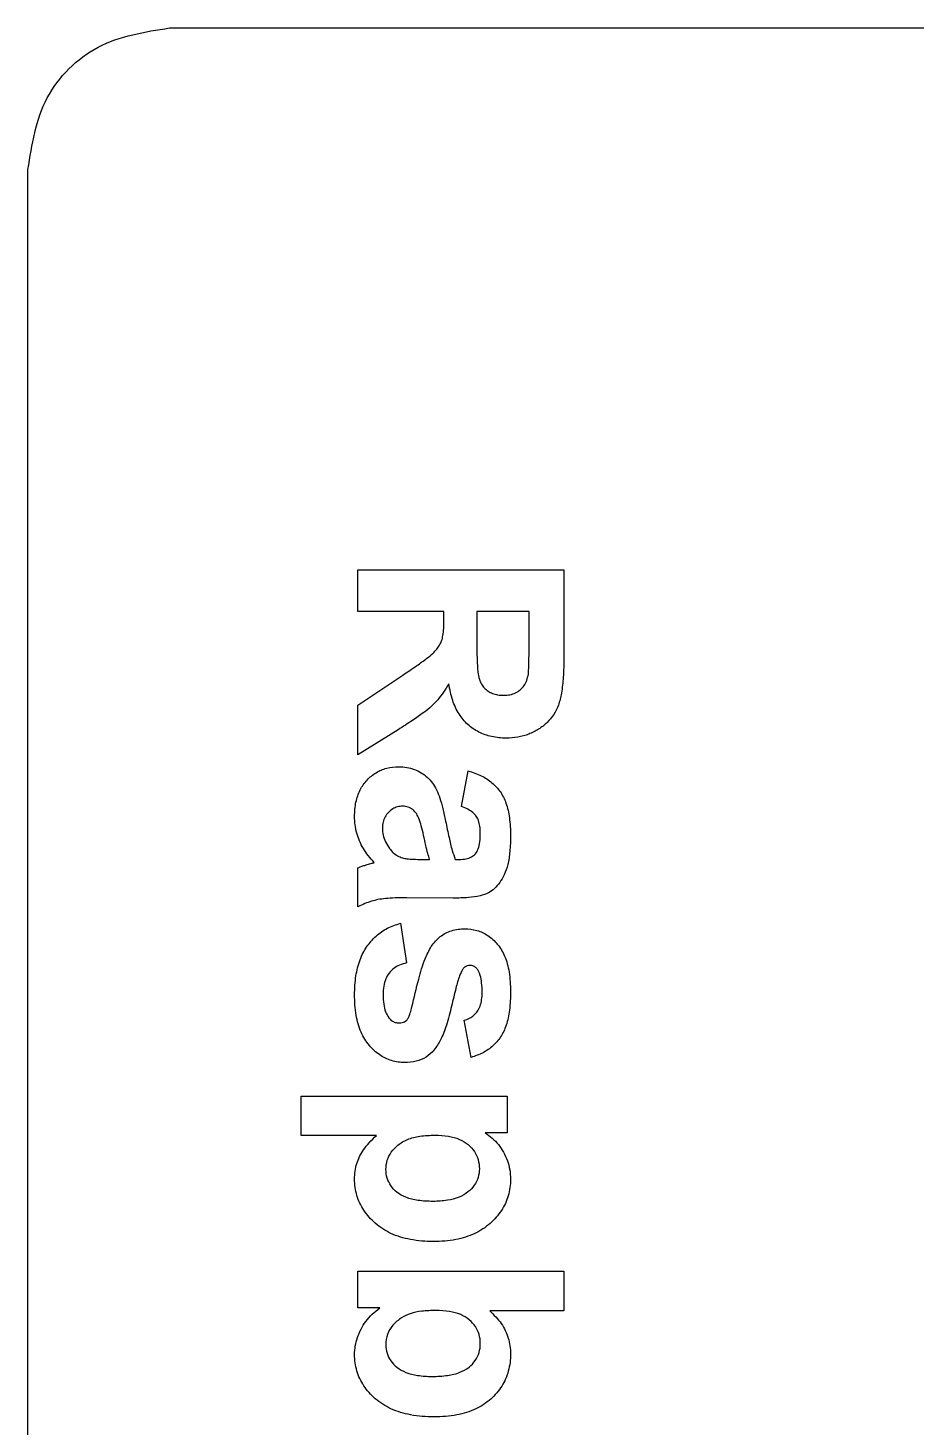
# Model space of a CAD drawing. Extents: x 14 to 581, y 78 to 764.
# Drawn here: x 14.3 to 103.2, y 623.5 to 763.7 of the extents above; entities that cross this region are included whole.
import ezdxf

# ---------------------------------------------------------------- set-up
doc = ezdxf.new("R2010")
doc.units = 0
doc.layers.add('Layer_1', color=7, linetype='CONTINUOUS')

msp = doc.modelspace()

# ---------------------------------------------------------------- linework, layer by layer
at = {"layer": 'Layer_1', "color": 7}
for points in [[(28.486069, 763.686714), (566.754686, 763.686714)], [(28.486069, 763.686714), (28.486069, 763.686714)], [(14.310148, 438.011138), (14.310148, 749.513482)], [(47.348254, 709.405306), (67.963854, 709.405306), (67.963854, 700.64437)], [(55.954494, 704.399058), (55.954494, 705.24281), (47.348254, 705.24281), (47.348254, 709.405306)], [(59.245054, 705.24281), (59.245054, 702.163122)], [(64.476414, 701.99437), (64.476414, 705.24281), (59.245054, 705.24281)], [(51.370094, 693.388122), (47.348254, 690.87093), (47.348254, 695.849058), (51.834174, 698.858434)], [(57.726334, 685.681866), (58.373214, 689.26781)], [(57.726334, 685.681842), (57.726334, 685.681866)], [(53.732574, 680.39437), (54.520094, 680.39437)], [(57.093534, 680.394346), (57.487294, 680.394346)], [(47.348254, 675.655282), (47.348254, 679.564658)], [(56.868494, 676.513122), (52.256014, 676.555282)], [(51.609134, 673.99593), (52.213854, 670.030306)], [(51.609134, 673.99593), (51.609134, 673.99593)], [(58.668494, 660.552186), (57.979454, 664.278746)], [(49.190414, 652.733434), (41.666974, 652.733434), (41.666974, 656.684994), (62.282574, 656.684994)], [(62.282574, 656.684994), (62.282574, 653.000618), (60.088814, 653.000618)], [(55.068494, 652.775618), (55.068494, 652.775618)], [(47.348254, 639.134994), (67.963854, 639.134994), (67.963854, 635.183434), (60.538814, 635.183434)], [(49.541934, 635.464682), (47.348254, 635.464682), (47.348254, 639.134994)], [(55.138814, 635.211554), (55.138814, 635.211554)]]:
    msp.add_lwpolyline(points, dxfattribs=at)
for points, knots in [([(14.310148, 749.513482), (14.697027, 752.000959), (15.458487, 756.896836), (21.101949, 762.538838), (25.998201, 763.29997), (28.486069, 763.686714)], [0, 0, 0, 0, 7.419721, 14.603571, 22.024511, 22.024511, 22.024511, 22.024511]), ([(51.834174, 698.858434), (52.304636, 699.174443), (53.120226, 699.722275), (54.133636, 700.449576), (54.815463, 700.98317), (55.239217, 701.434535), (55.531099, 701.855161), (55.747154, 702.318706), (55.872211, 702.881699), (55.943549, 703.584068), (55.950595, 704.108724), (55.954494, 704.399058)], [0, 0, 0, 0, 1.69993, 2.946987, 3.743435, 4.291785, 4.797556, 5.273676, 5.815799, 6.518508, 7.389197, 7.389197, 7.389197, 7.389197]), ([(59.245054, 702.163122), (59.248549, 701.580373), (59.254544, 700.580774), (59.327155, 699.332758), (59.443665, 698.494701), (59.689307, 697.958495), (59.98523, 697.559091), (60.364105, 697.23691), (60.819271, 696.999075), (61.34711, 696.860273), (61.938817, 696.817525), (62.549989, 696.867781), (63.129308, 697.052756), (63.61445, 697.369743), (63.995867, 697.803248), (64.27368, 698.342356), (64.360552, 698.745757), (64.406014, 698.956866)], [0, 0, 0, 0, 1.747093, 2.996821, 3.756835, 4.263083, 4.748707, 5.237478, 5.742063, 6.276516, 6.862796, 7.514951, 8.104918, 8.66808, 9.231431, 9.819488, 10.465091, 10.465091, 10.465091, 10.465091]), ([(64.406014, 698.956866), (64.42063, 699.144294), (64.461501, 699.668358), (64.470643, 700.681971), (64.47427, 701.50694), (64.476414, 701.99437)], [0, 0, 0, 0, 0.563875, 1.576648, 3.039161, 3.039161, 3.039161, 3.039161]), ([(67.963854, 700.64437), (67.954637, 699.976334), (67.938007, 698.770925), (67.766717, 697.160339), (67.47312, 695.889024), (66.976771, 694.889863), (66.29963, 694.071915), (65.442513, 693.409332), (64.450069, 692.907933), (63.345597, 692.605295), (62.088743, 692.506676), (60.751123, 692.631846), (59.429436, 693.093312), (58.297708, 693.87199), (57.39371, 694.968652), (56.749335, 696.374185), (56.551728, 697.426826), (56.446654, 697.986554)], [0, 0, 0, 0, 2.003287, 3.614742, 4.853027, 5.895259, 6.930877, 8.011588, 9.122635, 10.246225, 11.423893, 12.888796, 14.244668, 15.578522, 16.95801, 18.458449, 20.162279, 20.162279, 20.162279, 20.162279]), ([(56.446654, 697.986554), (56.271251, 697.700404), (55.931913, 697.146812), (55.351474, 696.400768), (54.696903, 695.709312), (53.842965, 695.024747), (52.721803, 694.239613), (51.853153, 693.692419), (51.370094, 693.388122)], [0, 0, 0, 0, 1.00623, 1.946667, 2.830195, 3.856204, 5.22312, 6.935565, 6.935565, 6.935565, 6.935565]), ([(48.979454, 680.08497), (48.77303, 680.310353), (48.369691, 680.750739), (47.875532, 681.480419), (47.486694, 682.238952), (47.210615, 683.032907), (47.045128, 683.861106), (46.983846, 684.904368), (47.087412, 686.099468), (47.501446, 687.359172), (48.212474, 688.373289), (49.133068, 689.128999), (50.23273, 689.588389), (51.295226, 689.706322), (52.231101, 689.634528), (52.997567, 689.431564), (53.693947, 689.092787), (54.309021, 688.633355), (54.824848, 688.057124), (55.23982, 687.35154), (55.57313, 686.486239), (55.877301, 685.434054), (56.03678, 684.655416), (56.123214, 684.23341)], [0, 0, 0, 0, 0.915879, 1.789576, 2.634409, 3.466552, 4.303108, 5.159536, 6.595197, 7.876721, 9.090187, 10.260327, 11.404272, 12.614854, 13.430908, 14.209781, 14.978489, 15.740215, 16.498719, 17.282906, 18.181947, 19.273669, 20.565509, 20.565509, 20.565509, 20.565509]), ([(58.373214, 689.26781), (58.821395, 689.120641), (59.674481, 688.840514), (60.775781, 688.127139), (61.645367, 687.202342), (62.235294, 685.989636), (62.562123, 684.49212), (62.645243, 682.855702), (62.583941, 681.279639), (62.397268, 679.950528), (62.049679, 678.898592), (61.578392, 678.095338), (61.045367, 677.470262), (60.38854, 676.980843), (59.484615, 676.692853), (58.291923, 676.537224), (57.381431, 676.521807), (56.868494, 676.513122)], [0, 0, 0, 0, 1.410355, 2.68452, 3.892003, 5.173561, 6.676633, 8.461635, 10.075627, 11.404602, 12.475123, 13.375677, 14.181323, 14.927258, 15.799028, 16.990962, 18.528828, 18.528828, 18.528828, 18.528828]), ([(53.226334, 684.950618), (53.102571, 685.103553), (52.866688, 685.395037), (52.371532, 685.670002), (51.8354, 685.748654), (51.30337, 685.680436), (50.806693, 685.465194), (50.381036, 685.117717), (50.039885, 684.668453), (49.834014, 684.122236), (49.771812, 683.495802), (49.849068, 682.819336), (50.086625, 682.120724), (50.358231, 681.705371), (50.498254, 681.491242)], [0, 0, 0, 0, 0.585983, 1.116848, 1.653451, 2.186038, 2.706764, 3.255819, 3.817385, 4.379754, 4.983508, 5.6894, 6.408371, 7.173452, 7.173452, 7.173452, 7.173452]), ([(57.487294, 680.394346), (57.717766, 680.40373), (58.139743, 680.42091), (58.708224, 680.606152), (59.154122, 680.943702), (59.428812, 681.489239), (59.570787, 682.216404), (59.61091, 682.9874), (59.573277, 683.70525), (59.439022, 684.266595), (59.202122, 684.74176), (58.829447, 685.126883), (58.330153, 685.447259), (57.937893, 685.599652), (57.726334, 685.681842)], [0, 0, 0, 0, 0.689538, 1.262488, 1.767044, 2.322713, 3.048765, 3.980007, 4.633205, 5.19881, 5.700226, 6.205947, 6.786431, 7.466041, 7.466041, 7.466041, 7.466041]), ([(54.520094, 680.39437), (54.458518, 680.595465), (54.316265, 681.060039), (54.120007, 681.863573), (53.919955, 682.791742), (53.710042, 683.691004), (53.502911, 684.422095), (53.30631, 684.797788), (53.226334, 684.950618)], [0, 0, 0, 0, 0.630823, 1.457345, 2.480478, 3.478323, 4.231389, 4.747812, 4.747812, 4.747812, 4.747812]), ([(56.123214, 684.23341), (56.232514, 683.680218), (56.427074, 682.695513), (56.729735, 681.406736), (56.986076, 680.693383), (57.093534, 680.394346)], [0, 0, 0, 0, 1.692128, 3.012056, 3.964724, 3.964724, 3.964724, 3.964724]), ([(50.498254, 681.491242), (50.619968, 681.344499), (50.856243, 681.059634), (51.303943, 680.732089), (51.639403, 680.609796), (51.806014, 680.549058)], [0, 0, 0, 0, 0.570813, 1.108085, 1.638236, 1.638236, 1.638236, 1.638236]), ([(47.348254, 679.564658), (47.44956, 679.602351), (47.67869, 679.687603), (48.068663, 679.812043), (48.357394, 679.897557), (48.515374, 679.944346)], [0, 0, 0, 0, 0.324238, 0.733347, 1.22765, 1.22765, 1.22765, 1.22765]), ([(48.515374, 679.944346), (48.584687, 679.963999), (48.705837, 679.998349), (48.860957, 680.044047), (48.945673, 680.073304), (48.979454, 680.08497)], [0, 0, 0, 0, 0.21615, 0.377797, 0.485001, 0.485001, 0.485001, 0.485001]), ([(51.806014, 680.549058), (51.951888, 680.517179), (52.30782, 680.439395), (52.954694, 680.403914), (53.450936, 680.397826), (53.732574, 680.39437)], [0, 0, 0, 0, 0.447399, 1.091647, 1.937131, 1.937131, 1.937131, 1.937131]), ([(52.256014, 676.555282), (51.856682, 676.552067), (51.13396, 676.546247), (50.16412, 676.488066), (49.377638, 676.385764), (48.695116, 676.206263), (48.024445, 675.96935), (47.579178, 675.762539), (47.348254, 675.655282)], [0, 0, 0, 0, 1.197836, 2.167882, 2.913668, 3.57249, 4.281137, 5.044609, 5.044609, 5.044609, 5.044609]), ([(54.956014, 661.283434), (54.70466, 661.034756), (54.199151, 660.534629), (53.154067, 660.125297), (51.969475, 659.99583), (50.694192, 660.165726), (49.468521, 660.776529), (48.403366, 661.753516), (47.565567, 663.119335), (47.095731, 664.871693), (46.968206, 666.782628), (47.084696, 668.659898), (47.482397, 670.309569), (48.17992, 671.676653), (49.126042, 672.748826), (50.276189, 673.564802), (51.159822, 673.850605), (51.609134, 673.99593)], [0, 0, 0, 0, 1.051264, 2.114246, 3.286393, 4.604932, 5.913127, 7.330028, 8.889748, 10.65206, 12.716395, 14.614352, 16.276507, 17.771336, 19.169032, 20.531715, 21.941426, 21.941426, 21.941426, 21.941426]), ([(54.674814, 671.675618), (54.956447, 672.028302), (55.50402, 672.714015), (56.712024, 673.331147), (57.999267, 673.503731), (59.267497, 673.34354), (60.402668, 672.802221), (61.380234, 671.922409), (62.131817, 670.661861), (62.5467, 669.021859), (62.655291, 667.192386), (62.563647, 665.393696), (62.256798, 663.84177), (61.693861, 662.603854), (60.876568, 661.675101), (59.863799, 660.963721), (59.076416, 660.692631), (58.668494, 660.552186)], [0, 0, 0, 0, 1.34118, 2.60762, 3.951801, 5.188597, 6.390162, 7.665981, 9.080847, 10.72535, 12.690226, 14.562257, 16.117042, 17.410738, 18.589321, 19.788241, 21.07709, 21.07709, 21.07709, 21.07709]), ([(52.748254, 665.614682), (52.968281, 666.548215), (53.350236, 668.168778), (53.924986, 670.228335), (54.462756, 671.266315), (54.674814, 671.675618)], [0, 0, 0, 0, 2.880536, 5.000455, 6.380641, 6.380641, 6.380641, 6.380641]), ([(52.213854, 670.030306), (51.974035, 669.965622), (51.515701, 669.841999), (50.913749, 669.488788), (50.433222, 669.017121), (50.093032, 668.406314), (49.900178, 667.66385), (49.846359, 666.811495), (49.900892, 665.949233), (50.064191, 665.151969), (50.313175, 664.727505), (50.427934, 664.531866)], [0, 0, 0, 0, 0.74246, 1.418965, 2.068081, 2.74019, 3.489054, 4.350994, 5.290572, 6.081862, 6.758389, 6.758389, 6.758389, 6.758389]), ([(57.824814, 669.383434), (57.719903, 669.169657), (57.425952, 668.570671), (57.104205, 667.316198), (56.711708, 665.660131), (56.265757, 663.914324), (55.719035, 662.403732), (55.188625, 661.624964), (54.956014, 661.283434)], [0, 0, 0, 0, 0.713124, 1.99811, 3.864527, 5.826054, 7.408092, 8.643829, 8.643829, 8.643829, 8.643829]), ([(59.343534, 669.327186), (59.273397, 669.416271), (59.139561, 669.586266), (58.85359, 669.745341), (58.555676, 669.792349), (58.269299, 669.748745), (58.015775, 669.608734), (57.890719, 669.461191), (57.824814, 669.383434)], [0, 0, 0, 0, 0.337386, 0.64381, 0.955685, 1.226407, 1.499126, 1.802985, 1.802985, 1.802985, 1.802985]), ([(57.979454, 664.278746), (58.162004, 664.339264), (58.51557, 664.456476), (58.973516, 664.771179), (59.343385, 665.181625), (59.605573, 665.713082), (59.753115, 666.363369), (59.794618, 667.151955), (59.751311, 667.971574), (59.635765, 668.739713), (59.432995, 669.147342), (59.343534, 669.327186)], [0, 0, 0, 0, 0.574549, 1.112791, 1.645629, 2.215838, 2.86956, 3.633016, 4.576452, 5.335797, 5.93533, 5.93533, 5.93533, 5.93533]), ([(50.427934, 664.531866), (50.519245, 664.428122), (50.697648, 664.225428), (51.073796, 664.046395), (51.439217, 663.998314), (51.761087, 664.030232), (52.021745, 664.123392), (52.15925, 664.236375), (52.227934, 664.29281)], [0, 0, 0, 0, 0.410988, 0.802984, 1.217969, 1.502515, 1.768073, 2.033105, 2.033105, 2.033105, 2.033105]), ([(52.227934, 664.29281), (52.292782, 664.383384), (52.4499, 664.602828), (52.606133, 665.05915), (52.696716, 665.413226), (52.748254, 665.614682)], [0, 0, 0, 0, 0.332808, 0.806338, 1.431386, 1.431386, 1.431386, 1.431386]), ([(60.088814, 653.000618), (60.329887, 652.830448), (60.813554, 652.489034), (61.424972, 651.824959), (61.940752, 651.068877), (62.335194, 650.223458), (62.571231, 649.303375), (62.662174, 648.114876), (62.47978, 646.688469), (61.76254, 645.153955), (60.604068, 643.844639), (59.036875, 642.817383), (57.07275, 642.224159), (54.880175, 642.058512), (52.673324, 642.22514), (50.663842, 642.820118), (49.064448, 643.855349), (47.885767, 645.172551), (47.154295, 646.7118), (46.975383, 648.086847), (47.04434, 649.163958), (47.208553, 649.921039), (47.489544, 650.640875), (47.914887, 651.33944), (48.484429, 652.048076), (48.9454, 652.495579), (49.190414, 652.733434)], [0, 0, 0, 0, 0.883139, 1.771841, 2.68975, 3.620943, 4.555498, 5.522728, 7.185104, 8.806331, 10.528292, 12.366677, 14.354618, 16.613638, 18.931147, 20.962943, 22.831082, 24.571829, 26.20225, 27.866714, 28.667807, 29.433251, 30.18111, 30.974978, 31.877249, 32.90092, 32.90092, 32.90092, 32.90092]), ([(55.068494, 652.775618), (54.555943, 652.758234), (53.615025, 652.726322), (52.334154, 652.406748), (51.348423, 651.842682), (50.657892, 651.10986), (50.23023, 650.262993), (50.106722, 649.358365), (50.22123, 648.472764), (50.611687, 647.673536), (51.251515, 646.98549), (52.193636, 646.466997), (53.439232, 646.18866), (54.841709, 646.109824), (56.231362, 646.190688), (57.431966, 646.486443), (58.36112, 647.019658), (59.016396, 647.715616), (59.420739, 648.529505), (59.53715, 649.425596), (59.422814, 650.327004), (59.030691, 651.165487), (58.388633, 651.874472), (57.493843, 652.414748), (56.351489, 652.727522), (55.518212, 652.75876), (55.068494, 652.775618)], [0, 0, 0, 0, 1.536011, 2.819743, 3.917821, 4.89559, 5.800159, 6.717753, 7.593567, 8.441622, 9.343261, 10.370513, 11.615415, 13.139922, 14.574972, 15.77913, 16.81486, 17.742386, 18.60821, 19.495409, 20.414788, 21.298744, 22.228715, 23.243711, 24.392711, 25.739903, 25.739903, 25.739903, 25.739903]), ([(60.538814, 635.183434), (60.951646, 634.773587), (61.74558, 633.985392), (62.471774, 632.464744), (62.691819, 630.813524), (62.48738, 629.144598), (61.80271, 627.573457), (60.672844, 626.251268), (59.120312, 625.236069), (57.157103, 624.656314), (54.94312, 624.495637), (52.705305, 624.659518), (50.668953, 625.248761), (49.058623, 626.281283), (47.881904, 627.598465), (47.154947, 629.135312), (46.968748, 630.526053), (47.057989, 631.654309), (47.278154, 632.505976), (47.633629, 633.339128), (48.128432, 634.131747), (48.765575, 634.859482), (49.279266, 635.259923), (49.541934, 635.464682)], [0, 0, 0, 0, 1.735148, 3.336933, 4.947357, 6.67541, 8.31793, 10.015767, 11.82141, 13.804299, 16.08715, 18.450518, 20.506242, 22.376833, 24.112066, 25.739391, 27.403003, 28.255178, 29.123178, 30.029403, 30.962615, 31.915758, 32.913115, 32.913115, 32.913115, 32.913115]), ([(51.707614, 634.480306), (51.395971, 634.246644), (50.801879, 633.801208), (50.242559, 632.823943), (50.085776, 631.831295), (50.210179, 630.91129), (50.609986, 630.13573), (51.252374, 629.460331), (52.179172, 628.938492), (53.391505, 628.653156), (54.802387, 628.574152), (56.231468, 628.653355), (57.50042, 628.936854), (58.464535, 629.462334), (59.122725, 630.168005), (59.521579, 630.998168), (59.634683, 631.902137), (59.52262, 632.802784), (59.134059, 633.626239), (58.499385, 634.326635), (57.60198, 634.859688), (56.445353, 635.164726), (55.59829, 635.195086), (55.138814, 635.211554)], [0, 0, 0, 0, 1.158565, 2.208604, 3.282345, 4.120536, 4.951738, 5.855895, 6.880993, 8.094686, 9.558425, 11.10951, 12.378283, 13.427079, 14.3508, 15.228259, 16.144722, 17.04686, 17.916105, 18.832738, 19.84231, 21.003565, 22.380214, 22.380214, 22.380214, 22.380214]), ([(55.138814, 635.211554), (54.667862, 635.197236), (53.807649, 635.171083), (52.627938, 634.959734), (51.994118, 634.629556), (51.707614, 634.480306)], [0, 0, 0, 0, 1.414838, 2.584263, 3.548934, 3.548934, 3.548934, 3.548934])]:
    msp.add_open_spline(points, degree=3, knots=knots, dxfattribs=at)

doc.saveas('drawing.dxf')
